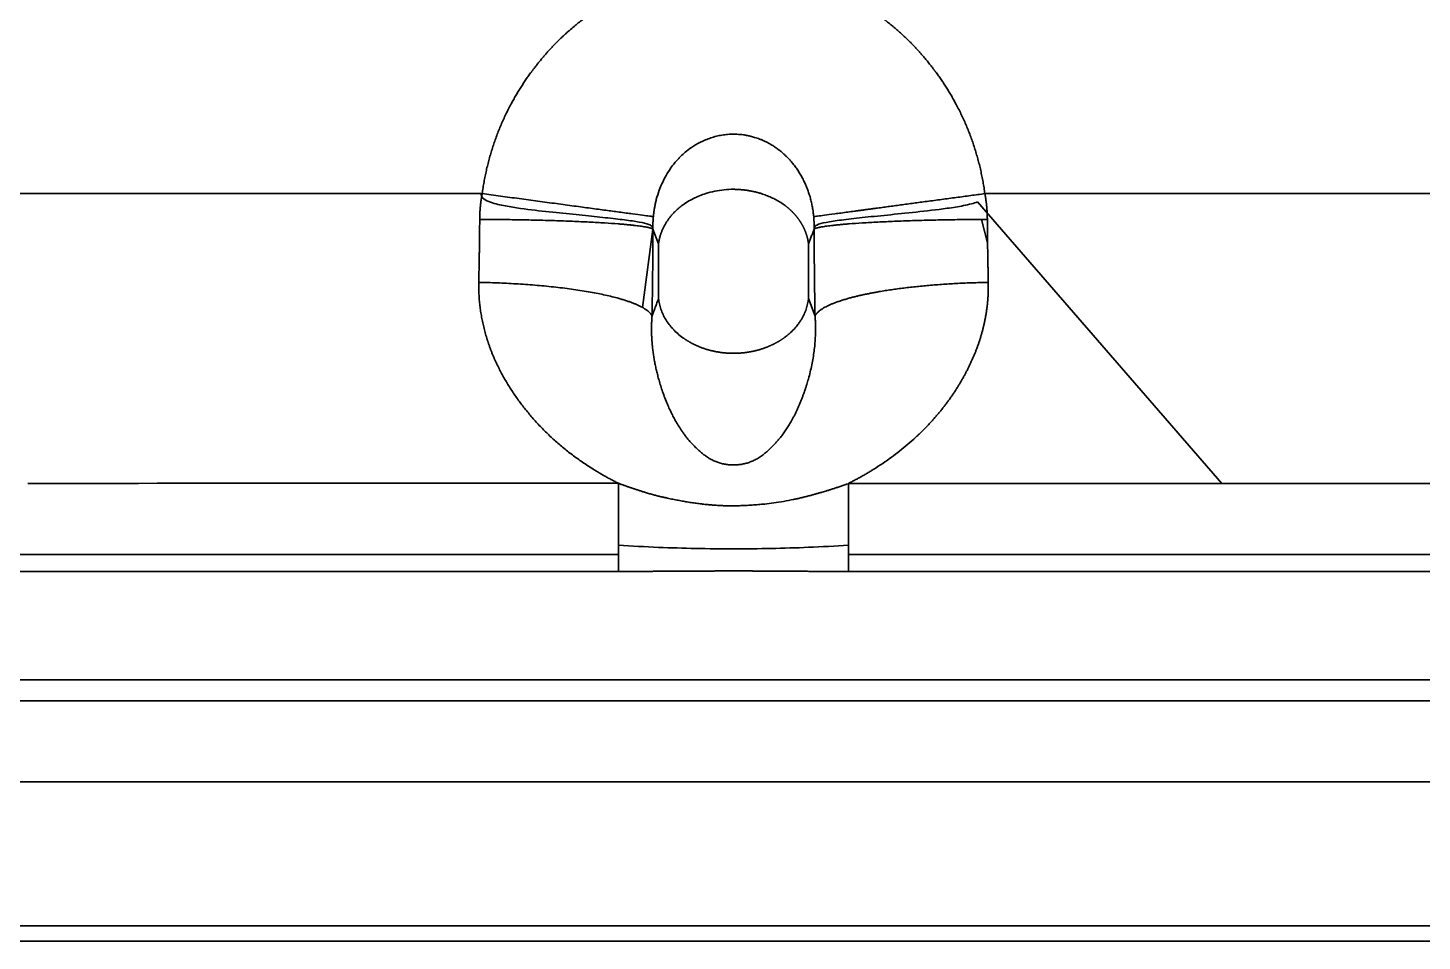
# Model space of a CAD drawing. Header units: millimetres. Extents: x -467 to 269, y 332 to 784.
# Drawn here: x -353.73 to -327.15, y 480.1 to 497.51 of the extents above; entities that cross this region are included whole.
import ezdxf

# ---------------------------------------------------------------- set-up
doc = ezdxf.new("R2010")
doc.units = ezdxf.units.MM
doc.layers.add('10', color=7, linetype='Continuous', true_color=0xffffff)

msp = doc.modelspace()

# ---------------------------------------------------------------- linework, layer by layer
at = {"layer": '10', "color": 7, "linetype": 'Continuous', "lineweight": 35}
for p, q in [((-345.069, 494.346), (-345.069, 494.346)), ((-335.624, 494.189), (-330.97, 488.822)), ((-308.889, 494.346), (-335.485, 494.346)), ((-341.813, 493.67), (-342.013, 492.176)), ((-341.707, 493.386), (-341.813, 493.67)), ((-335.547, 493.856), (-335.433, 493.409)), ((-341.707, 493.386), (-341.707, 492.345)), ((-338.847, 492.345), (-338.847, 493.386)), ((-338.847, 492.345), (-338.723, 492.012)), ((-342.472, 487.469), (-357.219, 487.469)), ((-306.292, 487.469), (-338.083, 487.469)), ((-342.472, 487.143), (-357.143, 487.143)), ((-306.292, 487.143), (-338.083, 487.143)), ((-106.448, 485.075), (-357.026, 485.075)), ((-357.057, 484.676), (-106.417, 484.676)), ((-357.251, 483.134), (-106.223, 483.134)), ((-67.987, 480.387), (-395.487, 480.387)), ((-395.487, 480.096), (-67.987, 480.096))]:
    msp.add_line(p, q, dxfattribs=at)
for points, degree, knots in [([(-344.144, 496.647), (-344.083, 496.731), (-343.74, 497.165), (-343.413, 497.452), (-342.765, 498.021), (-341.935, 498.331), (-341.522, 498.485), (-340.667, 498.639), (-339.804, 498.631), (-339.378, 498.547), (-338.955, 498.463), (-338.276, 498.197), (-338.026, 498.064)], 2, [0, 0, 0, 0.029141, 0.155867, 0.155867, 0.409318, 0.409318, 0.536044, 0.66277, 0.789496, 0.789496, 0.916221, 1, 1, 1]), ([(-338.026, 498.064), (-337.52, 497.794), (-336.972, 497.3), (-336.855, 497.179)], 2, [0, 0, 0, 0.77563, 1, 1, 1]), ([(-336.855, 497.179), (-336.672, 496.989), (-336.457, 496.712), (-336.41, 496.648)], 2, [0, 0, 0, 0.773859, 1, 1, 1]), ([(-345.069, 494.346), (-344.949, 495.24), (-344.529, 496.034), (-344.357, 496.358), (-344.147, 496.648)], 2, [0, 0, 0, 0.712902, 0.712902, 1, 1, 1]), ([(-336.408, 496.648), (-336.199, 496.361), (-336.028, 496.04), (-335.606, 495.243), (-335.485, 494.346)], 2, [0, 0, 0, 0.285657, 0.285657, 1, 1, 1]), ([(-341.805, 493.907), (-341.805, 493.914), (-341.803, 493.929), (-341.801, 493.953), (-341.798, 493.978), (-341.795, 494.005), (-341.791, 494.033), (-341.786, 494.063), (-341.78, 494.095), (-341.774, 494.128), (-341.767, 494.162), (-341.759, 494.198), (-341.737, 494.283), (-341.701, 494.397), (-341.643, 494.538), (-341.579, 494.668), (-341.504, 494.792), (-341.426, 494.899), (-341.363, 494.973), (-341.311, 495.03), (-341.251, 495.089), (-341.164, 495.165), (-341.033, 495.26), (-340.893, 495.338), (-340.762, 495.392), (-340.658, 495.427), (-340.552, 495.453), (-340.444, 495.471), (-340.351, 495.479), (-340.273, 495.48), (-340.211, 495.479), (-340.149, 495.474), (-340.088, 495.467), (-340.036, 495.458), (-339.993, 495.449), (-339.956, 495.441), (-339.916, 495.431), (-339.873, 495.419), (-339.827, 495.404), (-339.778, 495.386), (-339.71, 495.359), (-339.632, 495.321), (-339.549, 495.275), (-339.482, 495.231), (-339.428, 495.193), (-339.387, 495.161), (-339.352, 495.132), (-339.316, 495.1), (-339.275, 495.062), (-339.232, 495.018), (-339.193, 494.975), (-339.159, 494.935), (-339.131, 494.901), (-339.104, 494.865), (-339.078, 494.829), (-339.053, 494.793), (-339.029, 494.755), (-339.006, 494.717), (-338.983, 494.678), (-338.962, 494.639), (-338.941, 494.599), (-338.922, 494.559), (-338.903, 494.518), (-338.886, 494.476), (-338.869, 494.434), (-338.853, 494.392), (-338.839, 494.349), (-338.825, 494.306), (-338.812, 494.263), (-338.801, 494.219), (-338.79, 494.175), (-338.781, 494.131), (-338.772, 494.086), (-338.765, 494.042), (-338.758, 493.997), (-338.753, 493.952), (-338.75, 493.922), (-338.749, 493.907)], 3, [0, 0, 0, 0, 0.004778, 0.009906, 0.015386, 0.021215, 0.027394, 0.033921, 0.040794, 0.048013, 0.055575, 0.063479, 0.071721, 0.111994, 0.139915, 0.16877, 0.204569, 0.231797, 0.252076, 0.265568, 0.280134, 0.304071, 0.337078, 0.378772, 0.40094, 0.422956, 0.444851, 0.466653, 0.488396, 0.500744, 0.513091, 0.525448, 0.537824, 0.550226, 0.556913, 0.564362, 0.572576, 0.581562, 0.591326, 0.601878, 0.613229, 0.635155, 0.654333, 0.670702, 0.684205, 0.694791, 0.702419, 0.712672, 0.724219, 0.737081, 0.751279, 0.76054, 0.769834, 0.779159, 0.788515, 0.7979, 0.807314, 0.816756, 0.826225, 0.83572, 0.84524, 0.854785, 0.864354, 0.873946, 0.883558, 0.893191, 0.902843, 0.912511, 0.922196, 0.931894, 0.941605, 0.951325, 0.961054, 0.970789, 0.980526, 0.990264, 1, 1, 1, 1]), ([(-345.117, 493.856), (-345.117, 493.864), (-345.116, 493.882), (-345.116, 493.907), (-345.115, 493.933), (-345.114, 493.959), (-345.113, 493.985), (-345.111, 494.01), (-345.11, 494.036), (-345.108, 494.062), (-345.105, 494.088), (-345.103, 494.114), (-345.1, 494.139), (-345.097, 494.165), (-345.094, 494.191), (-345.09, 494.217), (-345.087, 494.242), (-345.083, 494.268), (-345.079, 494.294), (-345.074, 494.32), (-345.071, 494.337), (-345.069, 494.346)], 3, [0, 0, 0, 0, 0.052314, 0.104637, 0.156974, 0.209329, 0.261707, 0.314113, 0.366551, 0.419026, 0.471542, 0.524105, 0.576719, 0.629387, 0.682116, 0.734909, 0.787771, 0.840707, 0.893721, 0.946817, 1, 1, 1, 1]), ([(-345.089, 494.348), (-345.089, 494.335), (-345.089, 494.321), (-345.077, 494.285), (-345.06, 494.265), (-345.003, 494.217), (-344.956, 494.198), (-344.818, 494.149), (-344.721, 494.128), (-344.531, 494.093), (-344.436, 494.078), (-344.153, 494.039), (-343.967, 494.018), (-343.612, 493.979), (-343.442, 493.962), (-343.118, 493.93), (-342.964, 493.914), (-342.683, 493.884), (-342.555, 493.87), (-342.325, 493.842), (-342.223, 493.828), (-342.052, 493.801), (-341.983, 493.787), (-341.902, 493.763), (-341.879, 493.754), (-341.851, 493.738), (-341.843, 493.733), (-341.828, 493.719), (-341.822, 493.712), (-341.816, 493.696), (-341.815, 493.692), (-341.813, 493.685), (-341.813, 493.682), (-341.812, 493.674), (-341.812, 493.668), (-341.812, 493.66), (-341.812, 493.657), (-341.812, 493.655)], 3, [0, 0, 0, 0, 0.007928, 0.007928, 0.022492, 0.022492, 0.05162, 0.05162, 0.109876, 0.109876, 0.168132, 0.168132, 0.284644, 0.284644, 0.401156, 0.401156, 0.517668, 0.517668, 0.634179, 0.634179, 0.750691, 0.750691, 0.867203, 0.867203, 0.925459, 0.925459, 0.954587, 0.954587, 0.983715, 0.983715, 0.990997, 0.990997, 0.994638, 0.994638, 0.998279, 0.998279, 1, 1, 1, 1]), ([(-342.46, 493.995), (-342.538, 494.005), (-342.623, 494.017), (-342.803, 494.041), (-342.9, 494.054), (-343.102, 494.081), (-343.208, 494.095), (-343.427, 494.125), (-343.54, 494.14), (-343.77, 494.171), (-343.888, 494.187), (-344.125, 494.219), (-344.245, 494.235), (-344.484, 494.267), (-344.603, 494.283), (-344.839, 494.315), (-344.955, 494.33), (-345.069, 494.346)], 3, [0, 0, 0, 0, 0.125, 0.125, 0.25, 0.25, 0.375, 0.375, 0.5, 0.5, 0.625, 0.625, 0.75, 0.75, 0.875, 0.875, 1, 1, 1, 1]), ([(-340.276, 494.429), (-340.276, 494.429), (-340.336, 494.429), (-340.457, 494.422), (-340.636, 494.394), (-340.793, 494.353), (-340.929, 494.305), (-341.046, 494.252), (-341.159, 494.19), (-341.236, 494.137), (-341.283, 494.102), (-341.302, 494.086), (-341.322, 494.069), (-341.341, 494.053), (-341.36, 494.035), (-341.379, 494.018), (-341.397, 493.999), (-341.416, 493.981), (-341.433, 493.962), (-341.451, 493.942), (-341.468, 493.923), (-341.484, 493.902), (-341.5, 493.882), (-341.516, 493.86), (-341.531, 493.839), (-341.546, 493.817), (-341.561, 493.794), (-341.574, 493.771), (-341.588, 493.748), (-341.601, 493.725), (-341.613, 493.701), (-341.624, 493.676), (-341.636, 493.651), (-341.646, 493.626), (-341.656, 493.601), (-341.665, 493.575), (-341.673, 493.549), (-341.681, 493.522), (-341.688, 493.496), (-341.694, 493.469), (-341.699, 493.441), (-341.704, 493.414), (-341.706, 493.395), (-341.707, 493.386)], 3, [0, 0, 0, 0, 0.000468, 0.074522, 0.149953, 0.227513, 0.284653, 0.344359, 0.406833, 0.472284, 0.48548, 0.498837, 0.51236, 0.526048, 0.539904, 0.553929, 0.568124, 0.582491, 0.597031, 0.611746, 0.626635, 0.6417, 0.656943, 0.672363, 0.687961, 0.703739, 0.719697, 0.735836, 0.752155, 0.768656, 0.78534, 0.802206, 0.819256, 0.83649, 0.853908, 0.871512, 0.889302, 0.907278, 0.925443, 0.943796, 0.962339, 0.981073, 1, 1, 1, 1]), ([(-340.276, 494.429), (-340.265, 494.429), (-340.243, 494.428), (-340.209, 494.427), (-340.176, 494.426), (-340.142, 494.423), (-340.109, 494.42), (-340.076, 494.417), (-340.042, 494.413), (-340.009, 494.408), (-339.976, 494.402), (-339.943, 494.396), (-339.91, 494.39), (-339.877, 494.382), (-339.845, 494.374), (-339.812, 494.366), (-339.78, 494.357), (-339.726, 494.34), (-339.651, 494.314), (-339.556, 494.274), (-339.464, 494.228), (-339.374, 494.176), (-339.315, 494.135), (-339.282, 494.109), (-339.272, 494.102), (-339.262, 494.094), (-339.252, 494.086), (-339.242, 494.078), (-339.232, 494.069), (-339.222, 494.061), (-339.213, 494.053), (-339.203, 494.044), (-339.194, 494.035), (-339.184, 494.026), (-339.175, 494.018), (-339.166, 494.009), (-339.157, 493.999), (-339.148, 493.99), (-339.139, 493.981), (-339.13, 493.971), (-339.121, 493.962), (-339.112, 493.952), (-339.104, 493.942), (-339.095, 493.933), (-339.087, 493.923), (-339.078, 493.912), (-339.07, 493.902), (-339.062, 493.892), (-339.054, 493.882), (-339.046, 493.871), (-339.038, 493.86), (-339.03, 493.85), (-339.023, 493.839), (-339.015, 493.828), (-339.008, 493.817), (-339.001, 493.806), (-338.994, 493.794), (-338.987, 493.783), (-338.98, 493.771), (-338.973, 493.76), (-338.966, 493.748), (-338.96, 493.737), (-338.954, 493.725), (-338.947, 493.713), (-338.941, 493.701), (-338.935, 493.688), (-338.93, 493.676), (-338.924, 493.664), (-338.919, 493.651), (-338.913, 493.639), (-338.908, 493.626), (-338.903, 493.614), (-338.899, 493.601), (-338.894, 493.588), (-338.889, 493.575), (-338.885, 493.562), (-338.881, 493.549), (-338.877, 493.536), (-338.873, 493.522), (-338.87, 493.509), (-338.867, 493.496), (-338.863, 493.482), (-338.86, 493.469), (-338.858, 493.455), (-338.855, 493.441), (-338.853, 493.428), (-338.851, 493.414), (-338.849, 493.4), (-338.848, 493.39), (-338.847, 493.386)], 3, [0, 0, 0, 0, 0.013823, 0.027668, 0.041542, 0.05545, 0.069399, 0.083393, 0.09744, 0.111543, 0.125707, 0.139938, 0.154241, 0.168618, 0.183076, 0.197617, 0.212247, 0.226969, 0.272548, 0.319737, 0.368641, 0.419363, 0.472013, 0.478595, 0.485218, 0.491881, 0.498585, 0.50533, 0.512116, 0.518944, 0.525813, 0.532724, 0.539678, 0.546673, 0.553712, 0.560792, 0.567916, 0.575082, 0.582292, 0.589544, 0.59684, 0.60418, 0.611563, 0.61899, 0.626461, 0.633976, 0.641535, 0.649138, 0.656786, 0.664478, 0.672214, 0.679995, 0.687821, 0.695692, 0.703607, 0.711568, 0.719573, 0.727624, 0.73572, 0.743861, 0.752048, 0.76028, 0.768557, 0.77688, 0.785249, 0.793663, 0.802123, 0.810629, 0.819181, 0.827778, 0.836422, 0.845112, 0.853848, 0.862631, 0.87146, 0.880335, 0.889257, 0.898226, 0.907241, 0.916304, 0.925413, 0.93457, 0.943774, 0.953025, 0.962324, 0.971671, 0.981066, 0.990509, 1, 1, 1, 1]), ([(-335.624, 494.189), (-335.661, 494.174), (-335.7, 494.163), (-335.789, 494.139), (-335.841, 494.128), (-335.995, 494.097), (-336.099, 494.081), (-336.406, 494.038), (-336.604, 494.016), (-336.987, 493.975), (-337.172, 493.956), (-337.516, 493.921), (-337.676, 493.905), (-337.969, 493.874), (-338.102, 493.858), (-338.331, 493.828), (-338.428, 493.814), (-338.589, 493.783), (-338.65, 493.768), (-338.701, 493.74), (-338.71, 493.734), (-338.726, 493.719), (-338.732, 493.712), (-338.739, 493.693), (-338.74, 493.689), (-338.741, 493.682), (-338.741, 493.682), (-338.741, 493.682)], 3, [0, 0, 0, 0, 0.024998, 0.024998, 0.05833, 0.05833, 0.124993, 0.124993, 0.258321, 0.258321, 0.391648, 0.391648, 0.524975, 0.524975, 0.658302, 0.658302, 0.791629, 0.791629, 0.924957, 0.924957, 0.958288, 0.958288, 0.99162, 0.99162, 0.999953, 0.999953, 1, 1, 1, 1]), ([(-335.485, 494.346), (-335.483, 494.337), (-335.48, 494.32), (-335.476, 494.294), (-335.471, 494.269), (-335.467, 494.243), (-335.464, 494.217), (-335.46, 494.191), (-335.457, 494.165), (-335.454, 494.14), (-335.451, 494.114), (-335.449, 494.088), (-335.447, 494.062), (-335.445, 494.037), (-335.443, 494.011), (-335.441, 493.985), (-335.44, 493.959), (-335.439, 493.933), (-335.438, 493.908), (-335.438, 493.882), (-335.438, 493.865), (-335.437, 493.856)], 3, [0, 0, 0, 0, 0.053187, 0.106287, 0.159304, 0.212242, 0.265107, 0.317902, 0.370632, 0.423302, 0.475916, 0.528478, 0.580994, 0.633469, 0.685905, 0.738309, 0.790685, 0.843037, 0.895371, 0.94769, 1, 1, 1, 1]), ([(-341.805, 493.907), (-341.822, 493.909), (-341.846, 493.912), (-341.915, 493.921), (-341.959, 493.927), (-342.068, 493.942), (-342.132, 493.951), (-342.281, 493.971), (-342.366, 493.982), (-342.46, 493.995)], 3, [0, 0, 0, 0, 0.25, 0.25, 0.5, 0.5, 0.75, 0.75, 1, 1, 1, 1]), ([(-338.749, 493.907), (-338.733, 493.909), (-338.708, 493.912), (-338.639, 493.921), (-338.595, 493.927), (-338.486, 493.942), (-338.422, 493.951), (-338.273, 493.971), (-338.188, 493.982), (-338.095, 493.995)], 3, [0, 0, 0, 0, 0.25, 0.25, 0.5, 0.5, 0.75, 0.75, 1, 1, 1, 1]), ([(-345.135, 492.654), (-345.135, 492.669), (-345.134, 492.7), (-345.133, 492.746), (-345.132, 492.792), (-345.131, 492.839), (-345.13, 492.885), (-345.129, 492.931), (-345.128, 492.977), (-345.127, 493.024), (-345.126, 493.07), (-345.125, 493.116), (-345.125, 493.162), (-345.124, 493.209), (-345.123, 493.255), (-345.123, 493.301), (-345.122, 493.347), (-345.121, 493.394), (-345.121, 493.44), (-345.12, 493.486), (-345.12, 493.532), (-345.119, 493.579), (-345.119, 493.625), (-345.118, 493.671), (-345.118, 493.717), (-345.117, 493.764), (-345.117, 493.81), (-345.117, 493.84), (-345.117, 493.856)], 3, [0, 0, 0, 0, 0.038811, 0.077594, 0.116349, 0.155076, 0.193774, 0.232445, 0.271088, 0.309703, 0.348289, 0.386848, 0.425379, 0.463882, 0.502357, 0.540804, 0.579224, 0.617615, 0.655979, 0.694314, 0.732622, 0.770902, 0.809155, 0.847379, 0.885576, 0.923745, 0.961886, 1, 1, 1, 1]), ([(-342.479, 493.77), (-342.558, 493.776), (-342.644, 493.782), (-342.828, 493.794), (-342.926, 493.799), (-343.131, 493.809), (-343.238, 493.814), (-343.46, 493.823), (-343.575, 493.827), (-343.808, 493.835), (-343.927, 493.838), (-344.166, 493.844), (-344.287, 493.846), (-344.528, 493.85), (-344.648, 493.852), (-344.885, 493.854), (-345.002, 493.855), (-345.117, 493.856)], 3, [0, 0, 0, 0, 0.125, 0.125, 0.25, 0.25, 0.375, 0.375, 0.5, 0.5, 0.625, 0.625, 0.75, 0.75, 0.875, 0.875, 1, 1, 1, 1]), ([(-341.831, 492.012), (-341.831, 492.029), (-341.83, 492.065), (-341.829, 492.118), (-341.828, 492.171), (-341.828, 492.224), (-341.827, 492.277), (-341.826, 492.33), (-341.825, 492.383), (-341.824, 492.436), (-341.824, 492.489), (-341.823, 492.543), (-341.822, 492.596), (-341.822, 492.65), (-341.821, 492.703), (-341.82, 492.756), (-341.82, 492.81), (-341.819, 492.863), (-341.818, 492.917), (-341.818, 492.971), (-341.817, 493.024), (-341.817, 493.078), (-341.816, 493.132), (-341.816, 493.185), (-341.816, 493.239), (-341.815, 493.293), (-341.815, 493.347), (-341.814, 493.4), (-341.814, 493.454), (-341.814, 493.508), (-341.813, 493.562), (-341.813, 493.616), (-341.813, 493.652), (-341.813, 493.67)], 3, [0, 0, 0, 0, 0.032226, 0.064454, 0.096683, 0.128915, 0.161148, 0.193383, 0.22562, 0.257859, 0.2901, 0.322343, 0.354588, 0.386835, 0.419085, 0.451337, 0.483591, 0.515847, 0.548106, 0.580367, 0.612631, 0.644897, 0.677165, 0.709437, 0.741711, 0.773988, 0.806267, 0.838549, 0.870834, 0.903122, 0.935412, 0.967705, 1, 1, 1, 1]), ([(-341.813, 493.67), (-341.813, 493.676), (-341.813, 493.689), (-341.814, 493.708), (-341.814, 493.728), (-341.814, 493.748), (-341.813, 493.769), (-341.813, 493.79), (-341.812, 493.813), (-341.811, 493.836), (-341.809, 493.86), (-341.808, 493.883), (-341.806, 493.899), (-341.805, 493.907)], 3, [0, 0, 0, 0, 0.078846, 0.15979, 0.242865, 0.328105, 0.415541, 0.50521, 0.604364, 0.703384, 0.802306, 0.901166, 1, 1, 1, 1]), ([(-338.749, 493.907), (-338.748, 493.901), (-338.747, 493.89), (-338.746, 493.873), (-338.744, 493.856), (-338.743, 493.84), (-338.743, 493.823), (-338.742, 493.806), (-338.741, 493.787), (-338.741, 493.765), (-338.74, 493.741), (-338.74, 493.717), (-338.741, 493.693), (-338.741, 493.678), (-338.741, 493.67)], 3, [0, 0, 0, 0, 0.070695, 0.14136, 0.212006, 0.282644, 0.353284, 0.423938, 0.49462, 0.600296, 0.703631, 0.804665, 0.903441, 1, 1, 1, 1]), ([(-338.075, 493.77), (-337.996, 493.776), (-337.91, 493.782), (-337.726, 493.794), (-337.628, 493.799), (-337.423, 493.809), (-337.316, 493.814), (-337.094, 493.823), (-336.98, 493.827), (-336.746, 493.835), (-336.627, 493.838), (-336.388, 493.844), (-336.267, 493.846), (-336.026, 493.85), (-335.906, 493.852), (-335.669, 493.855), (-335.552, 493.856), (-335.437, 493.856)], 3, [0, 0, 0, 0, 0.125, 0.125, 0.25, 0.25, 0.375, 0.375, 0.5, 0.5, 0.625, 0.625, 0.75, 0.75, 0.875, 0.875, 1, 1, 1, 1]), ([(-335.437, 493.856), (-335.437, 493.841), (-335.437, 493.81), (-335.437, 493.763), (-335.436, 493.717), (-335.436, 493.67), (-335.435, 493.624), (-335.435, 493.577), (-335.435, 493.531), (-335.434, 493.484), (-335.433, 493.438), (-335.433, 493.392), (-335.432, 493.345), (-335.432, 493.299), (-335.431, 493.253), (-335.43, 493.206), (-335.429, 493.16), (-335.429, 493.114), (-335.428, 493.068), (-335.427, 493.022), (-335.426, 492.975), (-335.425, 492.929), (-335.424, 492.883), (-335.423, 492.837), (-335.422, 492.791), (-335.421, 492.745), (-335.42, 492.7), (-335.42, 492.669), (-335.419, 492.654)], 3, [0, 0, 0, 0, 0.038422, 0.076847, 0.115275, 0.153706, 0.19214, 0.230577, 0.269018, 0.307461, 0.345908, 0.384358, 0.422811, 0.461267, 0.499727, 0.538189, 0.576655, 0.615125, 0.653597, 0.692073, 0.730552, 0.769034, 0.80752, 0.846009, 0.884502, 0.922998, 0.961497, 1, 1, 1, 1]), ([(-342.497, 492.357), (-342.577, 492.378), (-342.663, 492.399), (-342.847, 492.439), (-342.945, 492.458), (-343.15, 492.493), (-343.257, 492.51), (-343.479, 492.541), (-343.593, 492.555), (-343.827, 492.58), (-343.946, 492.592), (-344.185, 492.611), (-344.306, 492.62), (-344.546, 492.634), (-344.666, 492.64), (-344.903, 492.649), (-345.02, 492.652), (-345.135, 492.654)], 3, [0, 0, 0, 0, 0.125, 0.125, 0.25, 0.25, 0.375, 0.375, 0.5, 0.5, 0.625, 0.625, 0.75, 0.75, 0.875, 0.875, 1, 1, 1, 1]), ([(-342.471, 488.823), (-342.482, 488.829), (-342.504, 488.84), (-342.536, 488.856), (-342.568, 488.873), (-342.6, 488.889), (-342.632, 488.907), (-342.665, 488.924), (-342.697, 488.942), (-342.729, 488.96), (-342.761, 488.978), (-342.793, 488.996), (-342.825, 489.015), (-342.857, 489.034), (-342.889, 489.054), (-342.921, 489.073), (-343.011, 489.129), (-343.156, 489.224), (-343.351, 489.363), (-343.537, 489.511), (-343.714, 489.664), (-343.881, 489.824), (-344.04, 489.99), (-344.19, 490.163), (-344.331, 490.341), (-344.461, 490.523), (-344.58, 490.708), (-344.688, 490.894), (-344.762, 491.038), (-344.808, 491.137), (-344.832, 491.19), (-344.855, 491.242), (-344.877, 491.295), (-344.898, 491.348), (-344.918, 491.401), (-344.937, 491.455), (-344.956, 491.508), (-344.973, 491.561), (-344.99, 491.615), (-345.005, 491.669), (-345.02, 491.723), (-345.034, 491.777), (-345.047, 491.831), (-345.059, 491.885), (-345.07, 491.939), (-345.081, 491.993), (-345.09, 492.048), (-345.099, 492.103), (-345.106, 492.157), (-345.113, 492.212), (-345.119, 492.267), (-345.124, 492.322), (-345.128, 492.377), (-345.131, 492.432), (-345.134, 492.487), (-345.135, 492.543), (-345.136, 492.598), (-345.135, 492.635), (-345.135, 492.654)], 3, [0, 0, 0, 0, 0.007308, 0.014645, 0.022011, 0.029407, 0.036833, 0.044289, 0.051775, 0.059292, 0.066841, 0.074421, 0.082032, 0.089676, 0.097351, 0.105059, 0.1128, 0.162544, 0.211906, 0.260965, 0.309801, 0.357527, 0.40506, 0.452475, 0.499846, 0.545817, 0.590741, 0.634698, 0.677771, 0.689513, 0.701189, 0.712802, 0.724353, 0.735844, 0.747278, 0.758657, 0.769983, 0.781258, 0.792486, 0.803668, 0.814807, 0.825905, 0.836964, 0.847988, 0.858978, 0.869937, 0.880869, 0.891774, 0.902657, 0.913519, 0.924363, 0.935193, 0.946009, 0.956816, 0.967616, 0.978412, 0.989205, 1, 1, 1, 1]), ([(-335.419, 492.654), (-335.419, 492.645), (-335.419, 492.627), (-335.419, 492.6), (-335.419, 492.573), (-335.419, 492.545), (-335.419, 492.518), (-335.42, 492.491), (-335.421, 492.464), (-335.422, 492.437), (-335.423, 492.41), (-335.425, 492.383), (-335.427, 492.356), (-335.429, 492.329), (-335.431, 492.302), (-335.433, 492.275), (-335.436, 492.249), (-335.439, 492.222), (-335.442, 492.195), (-335.445, 492.168), (-335.449, 492.141), (-335.453, 492.114), (-335.457, 492.087), (-335.461, 492.06), (-335.465, 492.033), (-335.47, 492.007), (-335.475, 491.98), (-335.48, 491.953), (-335.485, 491.926), (-335.491, 491.9), (-335.497, 491.873), (-335.503, 491.846), (-335.509, 491.819), (-335.516, 491.793), (-335.522, 491.766), (-335.529, 491.739), (-335.536, 491.713), (-335.544, 491.686), (-335.551, 491.659), (-335.559, 491.633), (-335.567, 491.606), (-335.572, 491.589), (-335.575, 491.58)], 3, [0, 0, 0, 0, 0.024493, 0.048992, 0.0735, 0.098016, 0.122544, 0.147085, 0.17164, 0.196211, 0.220799, 0.245407, 0.270035, 0.294685, 0.319358, 0.344057, 0.368783, 0.393537, 0.41832, 0.443135, 0.467983, 0.492866, 0.517784, 0.542739, 0.567734, 0.592769, 0.617845, 0.642965, 0.66813, 0.693341, 0.7186, 0.743908, 0.769266, 0.794677, 0.82014, 0.845659, 0.871234, 0.896866, 0.922558, 0.94831, 0.974123, 1, 1, 1, 1]), ([(-341.241, 491.598), (-341.312, 491.649), (-341.375, 491.705), (-341.443, 491.778), (-341.457, 491.793), (-341.482, 491.824), (-341.494, 491.839), (-341.529, 491.885), (-341.551, 491.916), (-341.608, 492.011), (-341.638, 492.076), (-341.667, 492.159), (-341.672, 492.176), (-341.682, 492.209), (-341.686, 492.226), (-341.694, 492.26), (-341.699, 492.285), (-341.703, 492.311), (-341.705, 492.328), (-341.706, 492.337), (-341.707, 492.345)], 3, [0, 0, 0, 0, 0.25, 0.25, 0.3125, 0.3125, 0.375, 0.375, 0.5, 0.5, 0.75, 0.75, 0.8125, 0.8125, 0.875, 0.875, 0.9375, 0.96875, 0.96875, 1, 1, 1, 1]), ([(-338.847, 492.345), (-338.848, 492.337), (-338.849, 492.328), (-338.851, 492.311), (-338.855, 492.286), (-338.867, 492.227), (-338.881, 492.177), (-338.915, 492.077), (-338.945, 492.012), (-338.994, 491.932), (-339.004, 491.916), (-339.026, 491.885), (-339.037, 491.869), (-339.072, 491.823), (-339.097, 491.793), (-339.151, 491.735), (-339.181, 491.706), (-339.228, 491.665), (-339.244, 491.651), (-339.278, 491.624), (-339.295, 491.611), (-339.313, 491.598)], 3, [0, 0, 0, 0, 0.03125, 0.03125, 0.0625, 0.125, 0.25, 0.25, 0.5, 0.5, 0.5625, 0.5625, 0.625, 0.625, 0.75, 0.75, 0.875, 0.875, 0.9375, 0.9375, 1, 1, 1, 1]), ([(-341.831, 492.012), (-341.832, 492.004), (-341.833, 491.988), (-341.834, 491.964), (-341.836, 491.94), (-341.837, 491.916), (-341.838, 491.891), (-341.839, 491.866), (-341.84, 491.84), (-341.84, 491.814), (-341.841, 491.788), (-341.841, 491.761), (-341.841, 491.734), (-341.84, 491.706), (-341.84, 491.678), (-341.839, 491.65), (-341.837, 491.621), (-341.836, 491.592), (-341.834, 491.563), (-341.832, 491.533), (-341.83, 491.503), (-341.827, 491.472), (-341.823, 491.422), (-341.815, 491.352), (-341.802, 491.264), (-341.788, 491.174), (-341.77, 491.085), (-341.751, 490.995), (-341.729, 490.904), (-341.704, 490.809), (-341.674, 490.706), (-341.638, 490.595), (-341.596, 490.478), (-341.559, 490.383), (-341.529, 490.311), (-341.508, 490.264), (-341.486, 490.217), (-341.465, 490.172), (-341.443, 490.128), (-341.421, 490.085), (-341.399, 490.043), (-341.384, 490.016), (-341.376, 490.003)], 3, [0, 0, 0, 0, 0.009774, 0.019756, 0.029947, 0.040346, 0.050955, 0.061774, 0.072803, 0.084044, 0.095495, 0.107158, 0.119034, 0.131122, 0.143423, 0.155938, 0.168666, 0.181609, 0.194765, 0.208137, 0.221724, 0.235527, 0.249545, 0.29005, 0.331401, 0.373604, 0.416662, 0.460582, 0.505366, 0.551018, 0.60554, 0.664248, 0.727163, 0.794303, 0.821692, 0.848603, 0.875036, 0.90099, 0.926464, 0.951458, 0.97597, 1, 1, 1, 1]), ([(-339.178, 490.003), (-339.173, 490.011), (-339.164, 490.027), (-339.151, 490.052), (-339.137, 490.078), (-339.124, 490.103), (-339.11, 490.13), (-339.097, 490.157), (-339.083, 490.185), (-339.07, 490.213), (-339.057, 490.241), (-339.043, 490.271), (-339.03, 490.3), (-339.017, 490.331), (-339.001, 490.371), (-338.981, 490.421), (-338.958, 490.48), (-338.937, 490.538), (-338.917, 490.595), (-338.898, 490.65), (-338.881, 490.705), (-338.865, 490.758), (-338.842, 490.838), (-338.814, 490.944), (-338.785, 491.077), (-338.76, 491.21), (-338.74, 491.341), (-338.729, 491.446), (-338.722, 491.526), (-338.719, 491.579), (-338.716, 491.63), (-338.714, 491.68), (-338.714, 491.728), (-338.713, 491.773), (-338.714, 491.818), (-338.715, 491.86), (-338.716, 491.9), (-338.718, 491.939), (-338.72, 491.976), (-338.722, 492), (-338.723, 492.012)], 3, [0, 0, 0, 0, 0.014481, 0.029197, 0.044147, 0.059331, 0.07475, 0.090402, 0.106288, 0.122408, 0.13876, 0.155345, 0.172162, 0.189212, 0.206494, 0.239933, 0.272399, 0.303895, 0.334421, 0.36398, 0.392574, 0.420206, 0.446877, 0.514655, 0.58026, 0.643705, 0.705006, 0.764181, 0.78895, 0.812781, 0.835674, 0.857633, 0.87866, 0.898758, 0.917929, 0.936177, 0.953505, 0.969915, 0.985412, 1, 1, 1, 1]), ([(-340.277, 491.302), (-340.283, 491.302), (-340.295, 491.302), (-340.312, 491.302), (-340.33, 491.303), (-340.347, 491.303), (-340.365, 491.304), (-340.382, 491.305), (-340.4, 491.306), (-340.417, 491.308), (-340.435, 491.309), (-340.452, 491.311), (-340.47, 491.312), (-340.488, 491.314), (-340.505, 491.317), (-340.523, 491.319), (-340.54, 491.321), (-340.558, 491.324), (-340.575, 491.327), (-340.593, 491.33), (-340.61, 491.333), (-340.628, 491.337), (-340.645, 491.34), (-340.662, 491.344), (-340.68, 491.348), (-340.697, 491.352), (-340.714, 491.356), (-340.731, 491.361), (-340.748, 491.365), (-340.766, 491.37), (-340.783, 491.375), (-340.8, 491.38), (-340.817, 491.386), (-340.833, 491.391), (-340.85, 491.397), (-340.867, 491.403), (-340.884, 491.409), (-340.9, 491.415), (-340.917, 491.422), (-340.933, 491.428), (-340.95, 491.435), (-340.966, 491.442), (-340.982, 491.449), (-340.998, 491.457), (-341.014, 491.464), (-341.03, 491.472), (-341.046, 491.48), (-341.062, 491.488), (-341.077, 491.496), (-341.093, 491.504), (-341.108, 491.513), (-341.123, 491.522), (-341.138, 491.531), (-341.153, 491.54), (-341.168, 491.549), (-341.183, 491.559), (-341.198, 491.568), (-341.212, 491.578), (-341.227, 491.588), (-341.236, 491.595), (-341.241, 491.598)], 3, [0, 0, 0, 0, 0.01577, 0.031561, 0.047376, 0.063215, 0.079082, 0.094976, 0.110901, 0.126858, 0.142849, 0.158875, 0.174938, 0.19104, 0.207182, 0.223367, 0.239595, 0.255869, 0.272189, 0.288559, 0.304978, 0.321449, 0.337974, 0.354554, 0.37119, 0.387885, 0.404639, 0.421454, 0.438332, 0.455273, 0.472281, 0.489355, 0.506497, 0.52371, 0.540994, 0.55835, 0.57578, 0.593286, 0.610868, 0.628528, 0.646268, 0.664088, 0.68199, 0.699975, 0.718044, 0.736199, 0.75444, 0.77277, 0.791189, 0.809698, 0.828298, 0.846991, 0.865778, 0.88466, 0.903637, 0.922712, 0.941884, 0.961156, 0.980527, 1, 1, 1, 1]), ([(-339.313, 491.598), (-339.317, 491.595), (-339.326, 491.589), (-339.338, 491.58), (-339.351, 491.572), (-339.364, 491.563), (-339.377, 491.555), (-339.39, 491.547), (-339.403, 491.538), (-339.416, 491.53), (-339.429, 491.523), (-339.443, 491.515), (-339.456, 491.507), (-339.47, 491.5), (-339.483, 491.493), (-339.497, 491.485), (-339.511, 491.478), (-339.525, 491.471), (-339.539, 491.465), (-339.553, 491.458), (-339.567, 491.451), (-339.581, 491.445), (-339.596, 491.439), (-339.61, 491.433), (-339.624, 491.427), (-339.639, 491.421), (-339.653, 491.415), (-339.668, 491.41), (-339.683, 491.405), (-339.697, 491.399), (-339.712, 491.394), (-339.727, 491.389), (-339.742, 491.384), (-339.757, 491.38), (-339.771, 491.375), (-339.786, 491.371), (-339.801, 491.366), (-339.817, 491.362), (-339.832, 491.358), (-339.847, 491.354), (-339.862, 491.351), (-339.877, 491.347), (-339.892, 491.344), (-339.908, 491.34), (-339.923, 491.337), (-339.938, 491.334), (-339.953, 491.331), (-339.969, 491.329), (-339.984, 491.326), (-340, 491.324), (-340.015, 491.321), (-340.03, 491.319), (-340.046, 491.317), (-340.061, 491.315), (-340.077, 491.313), (-340.092, 491.312), (-340.107, 491.31), (-340.123, 491.309), (-340.138, 491.307), (-340.154, 491.306), (-340.169, 491.305), (-340.185, 491.304), (-340.2, 491.304), (-340.215, 491.303), (-340.231, 491.303), (-340.246, 491.302), (-340.262, 491.302), (-340.272, 491.302), (-340.277, 491.302)], 3, [0, 0, 0, 0, 0.017118, 0.034157, 0.051119, 0.068005, 0.084814, 0.101548, 0.118207, 0.134792, 0.151305, 0.167744, 0.184112, 0.200409, 0.216636, 0.232794, 0.248883, 0.264904, 0.280858, 0.296746, 0.312569, 0.328328, 0.344022, 0.359654, 0.375224, 0.390734, 0.406183, 0.421572, 0.436904, 0.452178, 0.467395, 0.482557, 0.497665, 0.512718, 0.527719, 0.542669, 0.557567, 0.572416, 0.587216, 0.601968, 0.616674, 0.631334, 0.645949, 0.660521, 0.67505, 0.689537, 0.703984, 0.718392, 0.732761, 0.747094, 0.76139, 0.775651, 0.789878, 0.804073, 0.818235, 0.832368, 0.846471, 0.860546, 0.874594, 0.888615, 0.902613, 0.916586, 0.930538, 0.944468, 0.958378, 0.972269, 0.986143, 1, 1, 1, 1]), ([(-335.575, 491.58), (-335.578, 491.57), (-335.584, 491.551), (-335.593, 491.523), (-335.603, 491.495), (-335.613, 491.466), (-335.623, 491.438), (-335.633, 491.41), (-335.644, 491.382), (-335.654, 491.353), (-335.665, 491.325), (-335.677, 491.297), (-335.688, 491.269), (-335.7, 491.241), (-335.712, 491.213), (-335.724, 491.185), (-335.737, 491.157), (-335.75, 491.129), (-335.767, 491.091), (-335.79, 491.045), (-335.818, 490.989), (-335.847, 490.933), (-335.876, 490.878), (-335.907, 490.823), (-335.938, 490.769), (-335.97, 490.715), (-335.992, 490.679), (-336.003, 490.661)], 3, [0, 0, 0, 0, 0.028934, 0.057945, 0.087037, 0.116211, 0.145469, 0.174811, 0.20424, 0.233757, 0.263364, 0.293063, 0.322855, 0.352741, 0.382723, 0.412803, 0.442982, 0.473262, 0.503644, 0.565336, 0.62711, 0.688974, 0.750938, 0.813013, 0.875209, 0.937535, 1, 1, 1, 1]), ([(-336.003, 490.661), (-336.009, 490.652), (-336.021, 490.633), (-336.039, 490.605), (-336.057, 490.576), (-336.076, 490.548), (-336.094, 490.52), (-336.113, 490.492), (-336.133, 490.465), (-336.152, 490.437), (-336.172, 490.409), (-336.192, 490.382), (-336.212, 490.355), (-336.233, 490.328), (-336.253, 490.301), (-336.274, 490.274), (-336.295, 490.247), (-336.317, 490.22), (-336.338, 490.194), (-336.36, 490.167), (-336.382, 490.141), (-336.404, 490.115), (-336.419, 490.097), (-336.427, 490.089)], 3, [0, 0, 0, 0, 0.046872, 0.093807, 0.140805, 0.187869, 0.235002, 0.282204, 0.329479, 0.376827, 0.424252, 0.471755, 0.519338, 0.567003, 0.614752, 0.662587, 0.71051, 0.758523, 0.806627, 0.854825, 0.903119, 0.95151, 1, 1, 1, 1]), ([(-341.376, 490.003), (-341.372, 489.996), (-341.364, 489.982), (-341.352, 489.961), (-341.34, 489.941), (-341.328, 489.921), (-341.316, 489.901), (-341.303, 489.882), (-341.291, 489.862), (-341.278, 489.843), (-341.265, 489.824), (-341.252, 489.805), (-341.239, 489.787), (-341.226, 489.769), (-341.213, 489.751), (-341.199, 489.733), (-341.186, 489.715), (-341.161, 489.684), (-341.122, 489.637), (-341.067, 489.575), (-341.006, 489.513), (-340.94, 489.451), (-340.876, 489.396), (-340.821, 489.353), (-340.776, 489.322), (-340.74, 489.299), (-340.704, 489.278), (-340.658, 489.255), (-340.601, 489.23), (-340.528, 489.206), (-340.452, 489.188), (-340.372, 489.176), (-340.291, 489.172), (-340.21, 489.175), (-340.131, 489.184), (-340.067, 489.197), (-340.016, 489.21), (-339.977, 489.223), (-339.939, 489.237), (-339.886, 489.26), (-339.821, 489.294), (-339.76, 489.333), (-339.709, 489.371), (-339.666, 489.406), (-339.618, 489.447), (-339.569, 489.493), (-339.52, 489.542), (-339.472, 489.592), (-339.427, 489.643), (-339.389, 489.689), (-339.357, 489.731), (-339.329, 489.767), (-339.303, 489.804), (-339.277, 489.842), (-339.251, 489.881), (-339.226, 489.921), (-339.202, 489.961), (-339.186, 489.989), (-339.178, 490.003)], 3, [0, 0, 0, 0, 0.009871, 0.019659, 0.029365, 0.038987, 0.048527, 0.057983, 0.067358, 0.07665, 0.085859, 0.094987, 0.104032, 0.112996, 0.121877, 0.130677, 0.139396, 0.148033, 0.178527, 0.210221, 0.243132, 0.277278, 0.311189, 0.337381, 0.352886, 0.367399, 0.380947, 0.393562, 0.415425, 0.436295, 0.456572, 0.47669, 0.497089, 0.516762, 0.536364, 0.556267, 0.567206, 0.578408, 0.589931, 0.601831, 0.628565, 0.658493, 0.675591, 0.695883, 0.719376, 0.745548, 0.771751, 0.797992, 0.824276, 0.850609, 0.868168, 0.886044, 0.904237, 0.922748, 0.941579, 0.96073, 0.980204, 1, 1, 1, 1]), ([(-336.427, 490.089), (-336.435, 490.08), (-336.45, 490.061), (-336.474, 490.035), (-336.498, 490.008), (-336.523, 489.981), (-336.547, 489.955), (-336.572, 489.928), (-336.597, 489.902), (-336.623, 489.876), (-336.648, 489.85), (-336.674, 489.824), (-336.7, 489.798), (-336.718, 489.781), (-336.727, 489.773)], 3, [0, 0, 0, 0, 0.082276, 0.164733, 0.247375, 0.330205, 0.413226, 0.496441, 0.579854, 0.663469, 0.747287, 0.831313, 0.91555, 1, 1, 1, 1]), ([(-336.727, 489.773), (-336.734, 489.766), (-336.749, 489.751), (-336.772, 489.73), (-336.795, 489.709), (-336.818, 489.687), (-336.882, 489.629), (-336.99, 489.534), (-337.146, 489.409), (-337.307, 489.289), (-337.474, 489.174), (-337.609, 489.088), (-337.709, 489.027), (-337.772, 488.991), (-337.835, 488.955), (-337.898, 488.92), (-337.96, 488.887), (-338.023, 488.854), (-338.065, 488.833), (-338.086, 488.823)], 3, [0, 0, 0, 0, 0.018808, 0.037657, 0.056548, 0.075481, 0.094456, 0.214843, 0.33557, 0.456775, 0.578592, 0.701157, 0.745012, 0.788468, 0.831533, 0.874211, 0.916511, 0.958438, 1, 1, 1, 1]), ([(-342.472, 487.143), (-342.472, 487.211), (-342.472, 487.299), (-342.472, 487.512), (-342.472, 487.637), (-342.472, 487.921), (-342.473, 488.081), (-342.473, 488.431), (-342.473, 488.621), (-342.473, 488.824)], 3, [0, 0, 0, 0, 0.25, 0.25, 0.5, 0.5, 0.75, 0.75, 1, 1, 1, 1]), ([(-342.473, 488.824), (-342.454, 488.817), (-342.418, 488.804), (-342.362, 488.784), (-342.306, 488.764), (-342.25, 488.744), (-342.193, 488.725), (-342.135, 488.706), (-342.077, 488.687), (-342.018, 488.668), (-341.952, 488.648), (-341.88, 488.626), (-341.805, 488.605), (-341.733, 488.586), (-341.665, 488.569), (-341.6, 488.554), (-341.54, 488.541), (-341.484, 488.529), (-341.416, 488.515), (-341.332, 488.499), (-341.233, 488.481), (-341.135, 488.464), (-341.036, 488.449), (-340.939, 488.436), (-340.842, 488.425), (-340.746, 488.415), (-340.652, 488.407), (-340.559, 488.401), (-340.466, 488.397), (-340.375, 488.395), (-340.275, 488.394), (-340.165, 488.396), (-340.045, 488.401), (-339.924, 488.408), (-339.803, 488.417), (-339.665, 488.43), (-339.505, 488.45), (-339.321, 488.478), (-339.174, 488.506), (-339.067, 488.529), (-339.003, 488.544), (-338.941, 488.559), (-338.879, 488.574), (-338.819, 488.59), (-338.76, 488.606), (-338.702, 488.622), (-338.644, 488.639), (-338.591, 488.654), (-338.539, 488.669), (-338.488, 488.685), (-338.433, 488.702), (-338.374, 488.721), (-338.311, 488.741), (-338.244, 488.764), (-338.174, 488.788), (-338.126, 488.806), (-338.102, 488.815)], 3, [0, 0, 0, 0, 0.013338, 0.026764, 0.040284, 0.053899, 0.067613, 0.081429, 0.09535, 0.109379, 0.123518, 0.142217, 0.159951, 0.176707, 0.192473, 0.207241, 0.221004, 0.233754, 0.245485, 0.268063, 0.290449, 0.312677, 0.334721, 0.356521, 0.378037, 0.399248, 0.420147, 0.440739, 0.461041, 0.481078, 0.500869, 0.527147, 0.553589, 0.580171, 0.606856, 0.633579, 0.672304, 0.71357, 0.757508, 0.77231, 0.786923, 0.801344, 0.815568, 0.829589, 0.843408, 0.857031, 0.870464, 0.883715, 0.89481, 0.906902, 0.919985, 0.934051, 0.949092, 0.965102, 0.982074, 1, 1, 1, 1]), ([(-338.083, 487.143), (-338.083, 487.21), (-338.083, 487.297), (-338.083, 487.509), (-338.083, 487.635), (-338.083, 487.922), (-338.083, 488.082), (-338.083, 488.433), (-338.083, 488.622), (-338.083, 488.821)], 3, [0, 0, 0, 0, 0.25, 0.25, 0.5, 0.5, 0.75, 0.75, 1, 1, 1, 1]), ([(-342.472, 487.643), (-342.22, 487.627), (-341.964, 487.613), (-341.233, 487.584), (-340.756, 487.574), (-339.798, 487.574), (-339.32, 487.584), (-338.59, 487.614), (-338.335, 487.627), (-338.083, 487.643)], 3, [0, 0, 0, 0, 0.176217, 0.176217, 0.4997, 0.4997, 0.823183, 0.823183, 1, 1, 1, 1]), ([(-338.083, 487.143), (-338.307, 487.143), (-338.45, 487.144), (-338.572, 487.144), (-338.786, 487.145), (-339.192, 487.148), (-339.237, 487.148), (-339.514, 487.15), (-339.792, 487.151), (-340.04, 487.153), (-340.318, 487.152), (-340.68, 487.152), (-340.854, 487.151), (-340.931, 487.151), (-341.367, 487.148), (-341.626, 487.146), (-341.909, 487.145), (-342.242, 487.143), (-342.472, 487.143)], 2, [0, 0, 0, 0.075, 0.075, 0.15, 0.15, 0.25, 0.25, 0.375, 0.375, 0.5, 0.5, 0.625, 0.625, 0.75, 0.75, 0.875, 0.875, 1, 1, 1])]:
    msp.add_open_spline(points, degree=degree, knots=knots, dxfattribs=at)
for points, degree in [([(-345.069, 494.346), (-363.069, 494.345), (-381.07, 494.345), (-399.07, 494.344)], 3), ([(-338.741, 493.67), (-338.847, 493.386)], 1), ([(-338.741, 493.684), (-338.742, 493.678), (-338.742, 493.672), (-338.743, 493.666)], 3), ([(-338.741, 493.67), (-338.74, 493.484), (-338.738, 493.114), (-338.732, 492.561), (-338.726, 492.194), (-338.723, 492.012)], 3), ([(-341.831, 492.012), (-341.707, 492.345)], 1), ([(-353.731, 488.823), (-349.978, 488.823), (-346.226, 488.824), (-342.473, 488.824)], 3), ([(-338.085, 488.821), (-327.488, 488.822), (-316.89, 488.823), (-306.293, 488.824)], 3)]:
    msp.add_open_spline(points, degree=degree, dxfattribs=at)
for points, weights in [([(-338.095, 493.995), (-337.447, 494.082), (-336.503, 494.209), (-335.485, 494.346)], [1.00911346872, 0.978825085983, 1.02403370858, 1.14473933651]), ([(-341.813, 493.67), (-341.866, 493.705), (-342.087, 493.739), (-342.479, 493.77)], [1.1509200143, 1.07330077, 1.02562162566, 1.00788258129]), ([(-338.741, 493.67), (-338.688, 493.705), (-338.467, 493.739), (-338.075, 493.77)], [1.15126289753, 1.07354023426, 1.02576945849, 1.00795057021]), ([(-338.057, 492.357), (-337.403, 492.534), (-336.448, 492.637), (-335.419, 492.654)], [1.00787941844, 0.979585510572, 1.02749125138, 1.15159664086]), ([(-341.831, 492.012), (-341.884, 492.132), (-342.105, 492.251), (-342.497, 492.357)], [1.15122563552, 1.0733052325, 1.02549673405, 1.00780014017]), ([(-338.723, 492.012), (-338.67, 492.132), (-338.449, 492.251), (-338.057, 492.357)], [1.15159747974, 1.07357351924, 1.0256674988, 1.00787941844])]:
    msp.add_rational_spline(points, weights, degree=3, dxfattribs=at)

doc.saveas('drawing.dxf')
